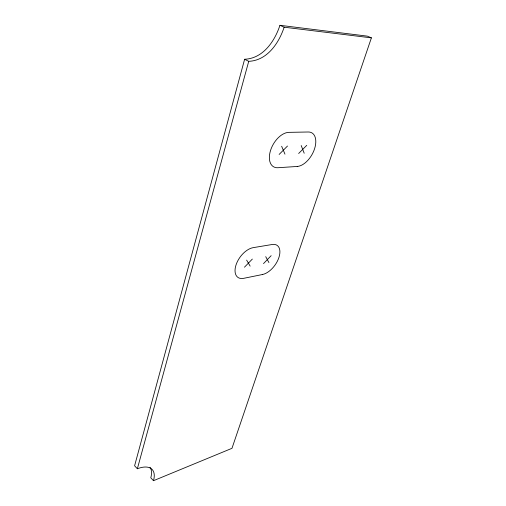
<?xml version="1.0" encoding="UTF-8"?>
<svg xmlns="http://www.w3.org/2000/svg" width="506" height="506" viewBox="0 0 506 506"><rect width="100%" height="100%" fill="white"/><g stroke="black" fill="none" stroke-linecap="round" stroke-linejoin="round"><path stroke-width="0.76" d="M244.626 59.253L134.602 465.786L137.36 468.771A29.082 14.098 -44 0 1 153.482 480.7L231.976 448.316L371.398 37.861L367.343 36.135L279.945 25.3C274.733 41.264 263.012 58.532 244.626 59.253L248.724 61.334C267.168 60.543 278.876 43.2 284.151 27.204L371.398 37.861M137.36 468.771L248.724 61.334M263.506 263.607L271.153 255.682M244.455 267.206L252.342 259.078M298.648 153.508L306.75 145.323M279.129 154.444L287.497 146.032M279.945 25.3L284.151 27.204M153.482 480.7L150.782 477.797A28.981 14.168 -43.9 0 0 150.01 467.304M246.637 260.109L250.147 266.131M265.72 256.662L268.926 262.582M281.646 146.253L284.967 154.166M301.196 145.526L304.195 153.242M262.563 274.492L243.709 278.319A17.71 10.082 -54 0 1 235.91 265.296A17.71 10.082 -54 0 1 253.19 247.649L272.19 244.499A17.293 9.595 -54.6 0 1 278.958 257.358A17.293 9.595 -54.6 0 1 262.563 274.492M297.231 166.461L277.908 167.726A19.291 11.467 -60.3 0 1 270.495 150.586A19.291 11.467 -60.3 0 1 288.844 132.357L308.293 131.996A18.836 10.854 -60.5 0 1 314.587 148.732A18.836 10.854 -60.5 0 1 297.231 166.461"/></g></svg>
